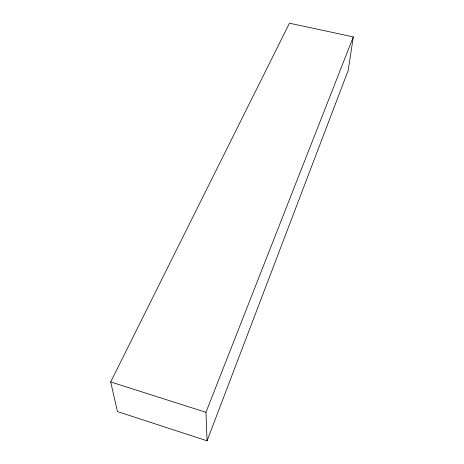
<?xml version="1.0" encoding="UTF-8"?>
<svg xmlns="http://www.w3.org/2000/svg" width="464" height="464" viewBox="0 0 464 464"><rect width="100%" height="100%" fill="white"/><g stroke="black" fill="none" stroke-linecap="round" stroke-linejoin="round"><path stroke-width="0.7" d="M353.307 36.9L348.174 70.482L207.072 440.8L117.444 411.574L110.693 381.942L289.455 23.2L353.307 36.9L205.958 412.31L207.072 440.8M110.693 381.942L205.958 412.31"/></g></svg>
